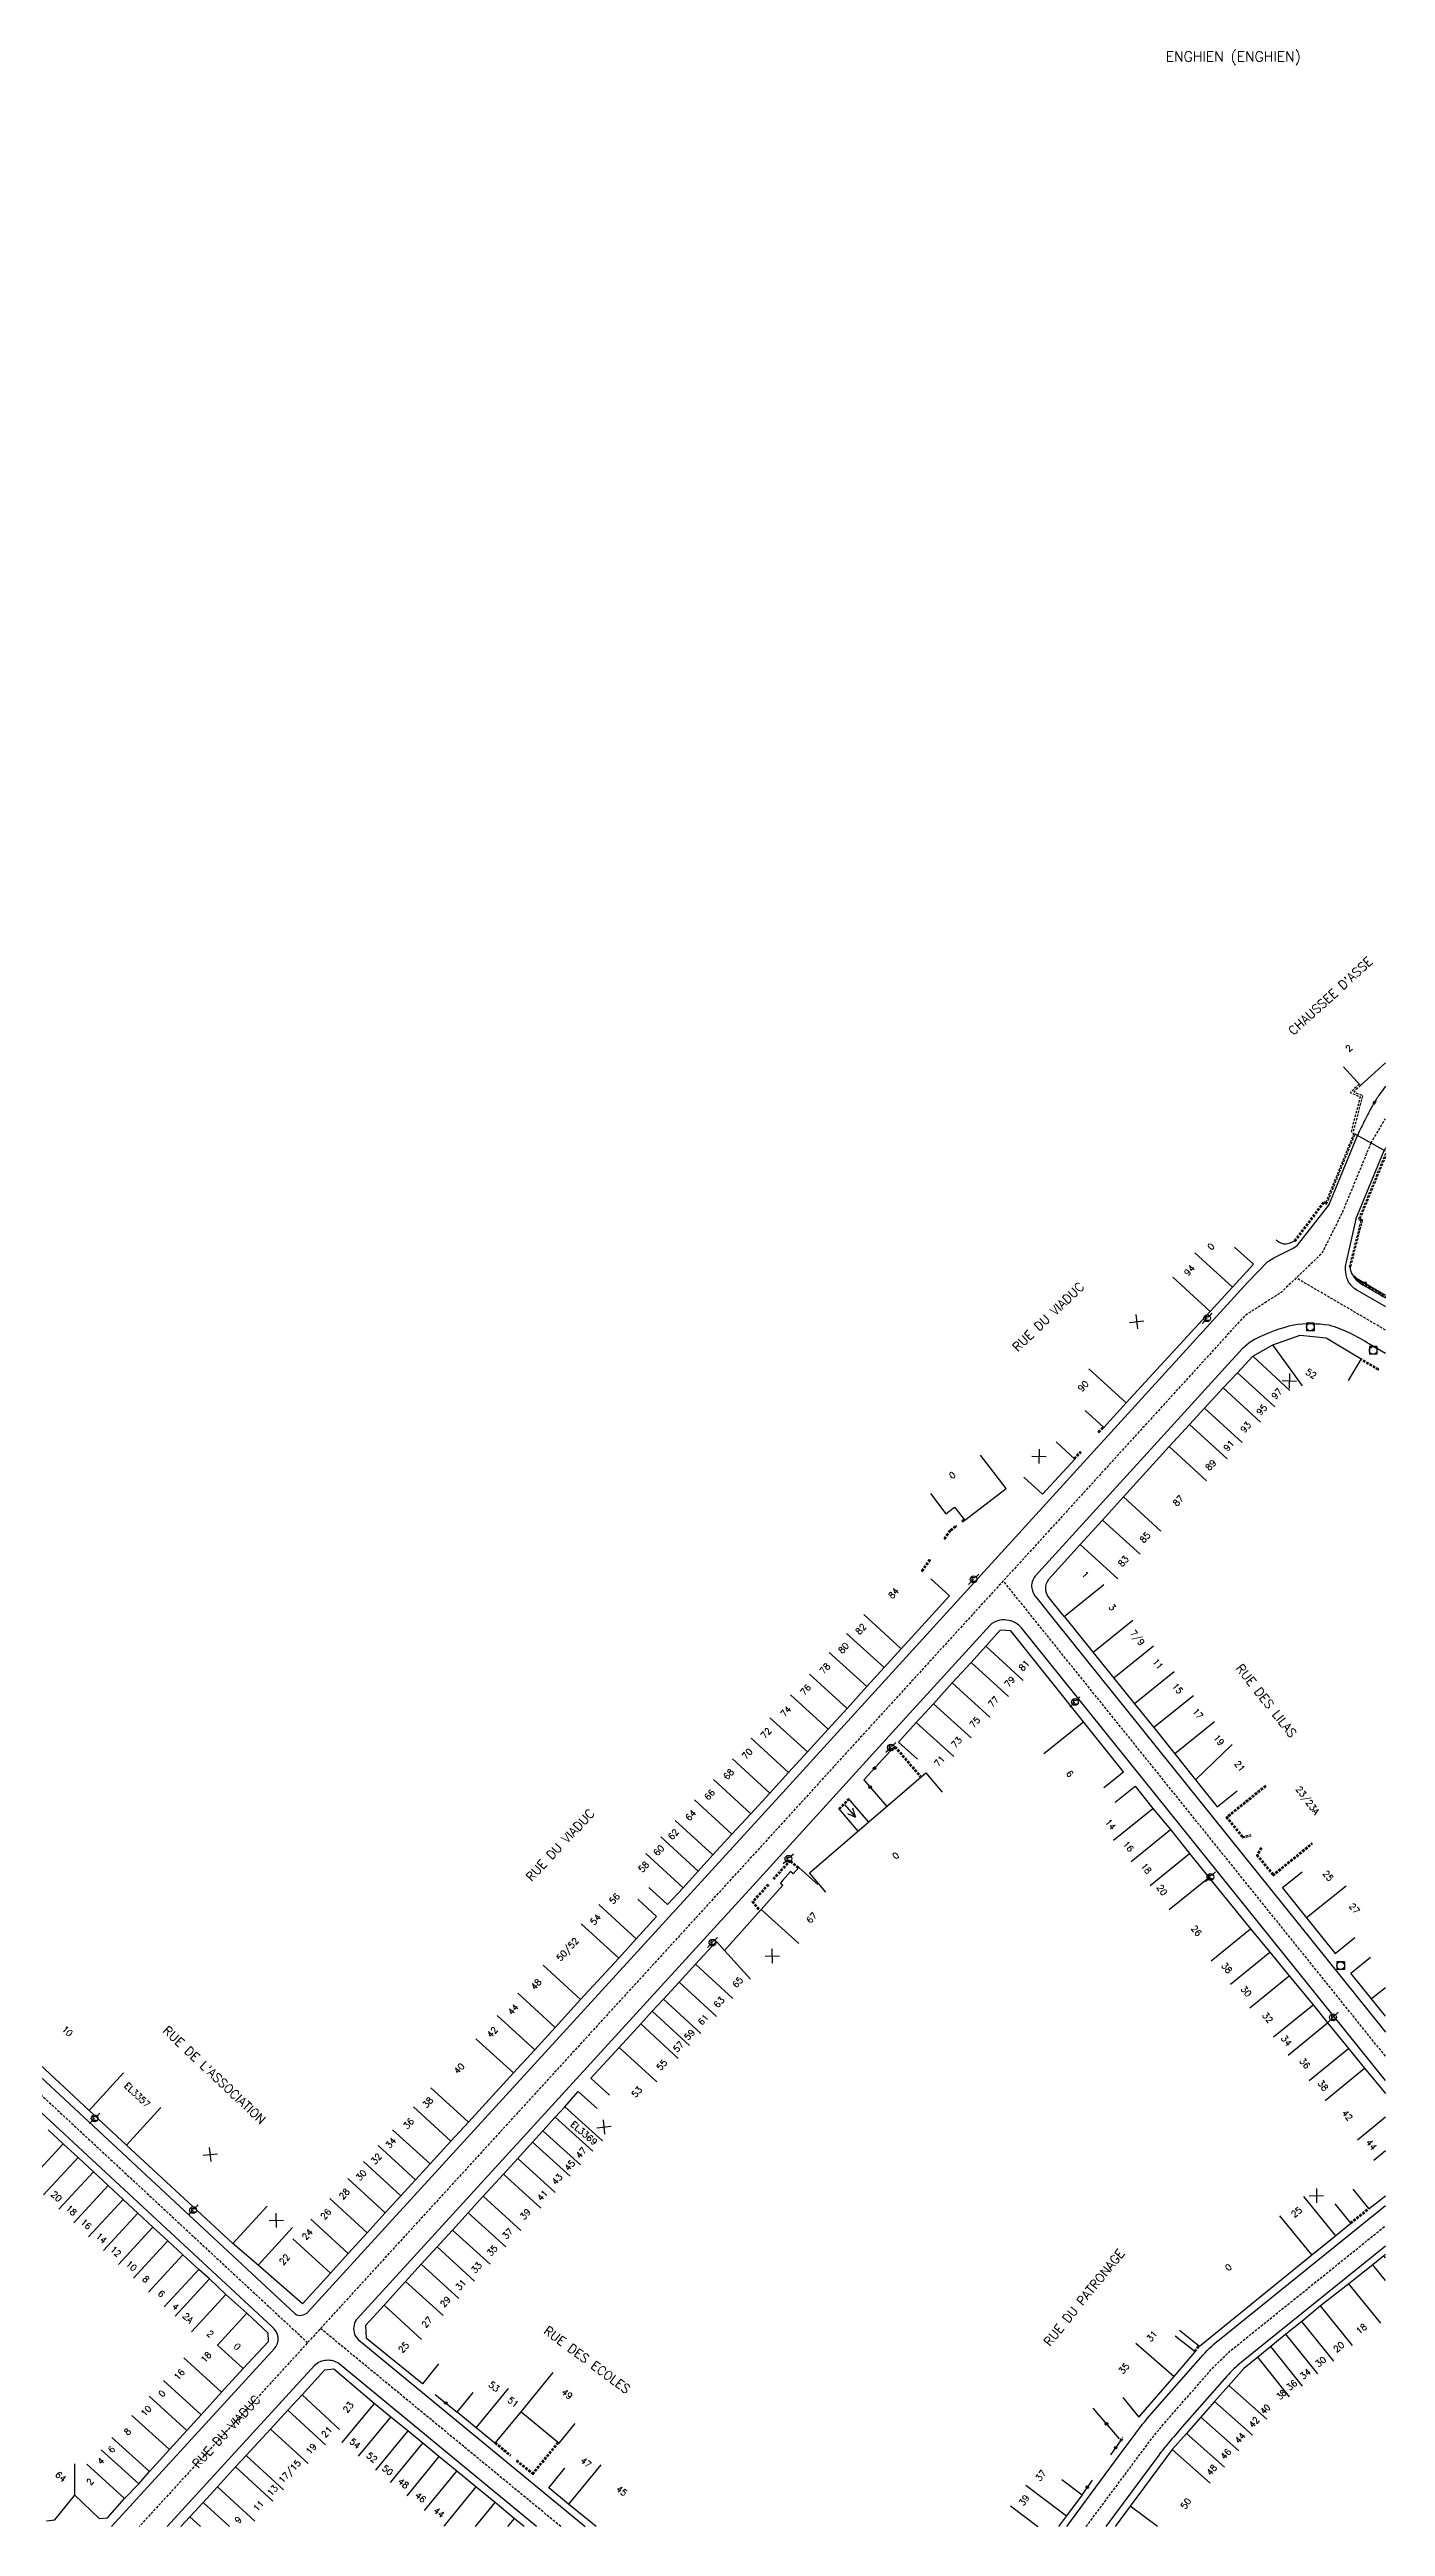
# Model space of a CAD drawing. Header units: millimetres. Extents: x 126456 to 127000, y 154000 to 154488.
# Drawn here: x 126737 to 127000, y 154000 to 154487.7 of the extents above; entities that cross this region are included whole.
import ezdxf
from ezdxf.enums import TextEntityAlignment as Align

# ---------------------------------------------------------------- set-up
doc = ezdxf.new("R2010")
doc.units = ezdxf.units.MM
doc.linetypes.add('DASHED', pattern=[0.75, 0.5, -0.25])
doc.layers.get('0').update_dxf_attribs({"linetype": 'CONTINUOUS'})
for name, color, linetype in [('W0001', 6, 'DASHED'), ('W0008', 7, 'CONTINUOUS'), ('W0100', 7, 'CONTINUOUS'), ('W0112', 1, 'DASHED'), ('W0120', 7, 'CONTINUOUS'), ('W0211', 2, 'CONTINUOUS'), ('W0322', 7, 'CONTINUOUS'), ('W0400', 7, 'CONTINUOUS'), ('W0420', 7, 'CONTINUOUS'), ('W0471', 7, 'CONTINUOUS'), ('W0980', 7, 'CONTINUOUS'), ('W0984', 7, 'CONTINUOUS'), ('W0989', 7, 'CONTINUOUS'), ('W0991', 7, 'CONTINUOUS'), ('W1102', 7, 'CONTINUOUS')]:
    doc.layers.add(name, color=color, linetype=linetype)
doc.styles.get("Standard").update_dxf_attribs({"font": 'romans.shx', "width": 0.85})

# ---------------------------------------------------------------- blocks, each defined once
blk = doc.blocks.new('T400')
for p, q in [((-0.15, 0.3), (0.15, 0.3)), ((-0.15, -0.25), (-0.15, 0.3)), ((-0.15, 0.15), (0.15, 0.15)), ((-0.15, 0), (0.15, 0)), ((0.15, 0.3), (0.15, -0.25)), ((-0.15, -0.15), (0.15, -0.15)), ((-0.15, -0.25), (-0.15, -0.3)), ((-0.15, -0.3), (0.15, -0.3)), ((0.15, -0.3), (0.15, -0.25))]:
    blk.add_line(p, q)
blk = doc.blocks.new('t991o')
at = {"color": 0, "linetype": 'Continuous'}
for p, q in [((-1, 1), (1, -1)), ((-1, -1), (1, 1))]:
    blk.add_line(p, q, dxfattribs=at)
blk = doc.blocks.new('t322o')
at = {"color": 0, "linetype": 'Continuous'}
for radius in [0.25, 0.15]:
    blk.add_circle((0, 0), radius, dxfattribs=at)
blk = doc.blocks.new('T471')
for p, q in [((-0.333334, 0.333334), (-0.333334, -0.333334)), ((-0.333334, 0.333334), (0.333334, 0.333334)), ((-0.333334, 0), (0, 0)), ((0.500001, 0.500001), (1.000002, 1.000002)), ((-0.500001, -0.500001), (-1.000002, -1.000002)), ((-0.333334, -0.333334), (0.333334, -0.333334))]:
    blk.add_line(p, q)
blk.add_ellipse((0, 0), major_axis=(0.471405, 0.471405), ratio=1, start_param=5.4977871438, end_param=11.780972451)
blk = doc.blocks.new('T420')
for p, q in [((0.75, 0.75), (-0.75, 0.75)), ((-0.75, 0.75), (-0.75, -0.75)), ((0.75, 0.75), (0.75, -0.75)), ((0.75, -0.75), (-0.75, -0.75))]:
    blk.add_line(p, q)
blk.add_ellipse((0, 0), major_axis=(-0.53, 0.53), ratio=1, start_param=3.926991, end_param=10.210176)

msp = doc.modelspace()

# ---------------------------------------------------------------- linework, layer by layer
at = {"layer": 'W0001', "flags": 128}
for points in [[(126997.12, 154272.36), (127000, 154277.15)], [(126997.12, 154272.36), (126991.52, 154258.73), (126987.47, 154250.63), (126982.44, 154245.8), (126979.53, 154243.01), (126972.32, 154238.38), (126932.48, 154194.63), (126924.76, 154186.17), (126901.09, 154160.23), (126878.41, 154135.33), (126792.71, 154041.57), (126790.35, 154038.98), (126787.81, 154036.19), (126785.24, 154033.36), (126754.67, 154000)], [(127000, 154235.55), (126995.67, 154238.08), (126982.44, 154245.8), (126982.44, 154245.8)], [(127000, 154092.58), (126931.8, 154177.4), (126924.76, 154186.17), (126924.76, 154186.17)], [(126690.45, 154025.8), (126693.69, 154031.87), (126723.37, 154087.46), (126725.19, 154089.68), (126726.98, 154091.07), (126729.75, 154090.16), (126783.1, 154040.57), (126787.81, 154036.19), (126787.81, 154036.19)], [(126941.11, 154000), (126948.73, 154010.25), (126954.25, 154017.64), (126956.56, 154020.43), (126966.19, 154031.42), (126969.44, 154034.56), (127000, 154059.2)], [(126837.63, 154000), (126829.98, 154006.3), (126795.88, 154034.42), (126790.35, 154038.98), (126790.35, 154038.98)]]:
    msp.add_lwpolyline(points, dxfattribs=at)
at = {"layer": 'W0008', "flags": 128}
for points in [[(127000, 154283.54, 0.009073), (126998.8, 154281.9, 0.026404), (126997.59, 154279.98, 0.009042), (126996.33, 154277.64, 0.00718), (126994.85, 154274.65), (126994.47, 154273.85)], [(126723.9, 154091.45, -0.0741), (126725.73, 154093.5, -0.1396), (126727.49, 154094.24, -0.2001), (126730.51, 154092.92), (126785.35, 154041.87, 0.2248), (126786.61, 154041.58, 0.1626), (126787.82, 154042.18), (126805.22, 154061.19), (126880.01, 154143.01), (126933.89, 154202.15), (126972.82, 154244.92), (126976.83, 154249.02, -0.034), (126977.87, 154249.68), (126981.31, 154251.42, 0.1061), (126982.66, 154252.27), (126988.86, 154260.11), (126988.86, 154260.11)], [(126994.18, 154257.35), (126992.28, 154248.99, 0.1946), (126992.75, 154244.93, 0.114), (126994.46, 154243.42), (127000, 154240.19)], [(126981.96, 154236.53, 0.06), (126974.37, 154233.77, 0.0807), (126971.82, 154231.84), (126931.07, 154187.12, 0.2176), (126930.35, 154184.71, 0.1291), (126931.34, 154182.79), (126935.25, 154177.91), (127000, 154097.29, 0.2346)], [(127000, 154230.92), (126996.87, 154232.74, 0.0785), (126988.89, 154236.48, 0.0727), (126981.96, 154236.53), (126981.96, 154236.53)], [(127000, 154087.79), (126949.85, 154150.13), (126928.36, 154176.89, 0.1955), (126925.41, 154178.45, 0.2338), (126922.18, 154177.46), (126904.95, 154158.56), (126876.82, 154127.66), (126797.6, 154040.96, 0.2359), (126796.95, 154038.21, 0.1659), (126797.75, 154036.82), (126842.46, 154000, 0.1793)], [(126749.17, 154000), (126781.31, 154035.04, 0.2049), (126782, 154037.17, 0.082), (126781.77, 154038.04, 0.0996), (126780.85, 154039.28), (126729, 154087.4, 0.2521), (126726.48, 154087.91, 0.1573), (126724.42, 154086.03), (126724.42, 154086.03)], [(126937.27, 154000), (126942.08, 154006.46), (126947.59, 154013.95, -0.0011), (126950.73, 154018.2, -0.0199), (126953.11, 154021.24), (126963.64, 154033.27, -0.0434), (126967.23, 154036.76), (127000, 154063.2, 0.2143)], [(127000, 154055.2), (126971.66, 154032.36, 0.0426), (126968.75, 154029.56), (126960, 154019.63, 0.0076), (126957.31, 154016.49, 0.0133), (126955.38, 154014.05), (126944.96, 154000)], [(126832.84, 154000), (126794.01, 154032.02, 0.1854), (126791.52, 154032.69, 0.1865), (126789.16, 154031.69), (126760.17, 154000, 0.1504)]]:
    msp.add_lwpolyline(points, format="xyb", dxfattribs=at)
at = {"layer": 'W0008'}
for points in [[(126988.86, 154260.11), (126994.47, 154273.85)], [(126994.18, 154257.35), (126999.72, 154270.87)]]:
    msp.add_lwpolyline(points, dxfattribs=at)
msp.add_lwpolyline([(127000, 154271.42, 0.015473), (126999.72, 154270.91)], format="xyb", dxfattribs=at)
at = {"layer": 'W0100'}
for p, q in [((126893.49, 154142.14), (126895.7, 154139.63)), ((126894.09, 154140.35), (126895.7, 154139.63)), ((126895.7, 154139.63), (126895.14, 154141.43))]:
    msp.add_line(p, q, dxfattribs=at)
msp.add_lwpolyline([(127000, 154288.13), (126995.11, 154283.68), (126991.75, 154287.37)], dxfattribs=at)
at = {"layer": 'W0100', "flags": 128}
for points in [[(126940.87, 154219.74), (126944.56, 154216.36), (126948.98, 154221.19), (126965.51, 154239.19), (126969.87, 154243.99), (126974, 154248.5), (126970.31, 154251.87), (126970.31, 154251.87)], [(126935.15, 154213.51), (126938.84, 154210.13), (126932.5, 154203.21), (126928.81, 154206.59), (126928.81, 154206.59)], [(126910.41, 154203.34), (126913.45, 154199.38), (126915.16, 154200.69), (126917.16, 154198.09), (126925.32, 154204.36), (126920.28, 154210.93), (126920.28, 154210.93)], [(126910.51, 154186.6), (126914.2, 154183.23), (126904.68, 154172.79), (126901.31, 154169.1), (126897.88, 154165.35), (126894, 154161.06), (126890.29, 154156.98), (126886.19, 154152.48), (126882.48, 154148.42), (126878.81, 154144.38), (126875.06, 154140.32), (126871.35, 154136.29), (126867.56, 154132.2), (126864.71, 154129.01), (126861.74, 154125.75), (126858.65, 154122.42), (126854.97, 154125.8), (126854.97, 154125.8)], [(126936.82, 154179.12), (126942.47, 154172.09), (126946.53, 154167.04), (126950.59, 154161.97), (126954.38, 154157.28), (126958.52, 154152.13), (126962.58, 154146.97), (126966.89, 154141.68), (126970.78, 154144.81), (126970.78, 154144.81)], [(126944.54, 154145.47), (126948.44, 154148.59), (126940.57, 154158.42), (126926.22, 154176.34), (126924.18, 154176.45), (126921.3, 154173.28), (126918.42, 154170.12), (126914.7, 154166.07), (126911.01, 154161.98), (126907.62, 154158.29), (126904.14, 154154.39), (126907.86, 154151.06), (126907.86, 154151.06)], [(126889.85, 154124.91), (126886.6, 154128.7), (126909.49, 154148.36), (126912.74, 154144.56), (126912.74, 154144.56)], [(126946.81, 154142.59), (126950.7, 154145.74), (126954.23, 154141.38), (126957.68, 154137.2), (126961.44, 154132.48), (126965.21, 154127.79), (126973.4, 154117.69), (126977.23, 154113.06), (126981.04, 154108.43), (126985.74, 154102.7), (126988.57, 154099.13), (126992.74, 154094.12), (126995.9, 154090.21), (127000, 154085.22)], [(126892.34, 154141.32), (126896.14, 154136.89), (126896.14, 154136.89)], [(126898.25, 154138.71), (126894.29, 154143.32), (126894.29, 154143.32)], [(126888.23, 154126.42), (126884.51, 154129.75), (126883.38, 154128.49), (126882.88, 154128.94), (126881.37, 154127.22), (126880.89, 154126.66), (126881.36, 154126.24), (126877.08, 154121.47), (126869.87, 154113.42), (126868.3, 154115.16), (126864.16, 154110.69), (126860.94, 154107.17), (126857.88, 154103.82), (126855.66, 154101.43), (126853.38, 154098.93), (126849.17, 154094.33), (126843.58, 154088.29), (126847.26, 154084.9), (126847.26, 154084.9)], [(126983.63, 154128.85), (126979.73, 154125.72), (126984.44, 154119.84), (126990.08, 154112.8), (126993.98, 154115.93), (126993.98, 154115.93)], [(126852.83, 154123.47), (126856.52, 154120.09), (126852.49, 154115.67), (126849.06, 154111.91), (126841.56, 154103.73), (126836.57, 154098.26), (126832.51, 154093.83), (126828.31, 154089.28), (126819.46, 154079.61), (126816.01, 154075.85), (126811.91, 154071.37), (126809.06, 154068.24), (126806.17, 154065.08), (126803.09, 154061.73), (126799.53, 154057.81), (126795.81, 154053.73), (126792.29, 154049.85), (126786.78, 154043.82), (126778.05, 154051.47), (126773.08, 154055.69), (126752.15, 154075.1), (126744.82, 154081.91), (126728.28, 154097.3)], [(127000, 154100.44), (126997.26, 154103.85), (126993.16, 154108.95), (126997.06, 154112.09), (126997.06, 154112.09)], [(126813.6, 154032), (126810.45, 154028.1), (126799.4, 154037.03), (126799.27, 154039.66), (126802.86, 154043.55), (126807.09, 154048.25), (126810.16, 154051.64), (126813.29, 154055.03), (126816.32, 154058.35), (126819.44, 154061.77), (126822.39, 154065.01), (126826.35, 154069.37), (126829.17, 154072.45), (126832.1, 154075.67), (126834.14, 154077.92), (126836.57, 154080.6), (126838.46, 154082.63), (126841.08, 154085.63), (126844.78, 154082.26), (126844.78, 154082.26)], [(126736.38, 154001.1), (126738.07, 154001.33), (126741.95, 154006.17), (126746.78, 154001.59), (126748.43, 154001.72), (126751.78, 154005.52), (126754.55, 154008.37), (126756.65, 154010.79), (126760.6, 154015.12), (126764.04, 154018.91), (126766.84, 154022), (126770.88, 154026.46), (126775.11, 154031.11), (126780.13, 154036.43), (126780.04, 154038.07), (126775.85, 154041.97), (126771.71, 154045.7), (126768.48, 154048.75), (126766.37, 154050.61), (126763.25, 154053.51), (126760.3, 154056.26), (126757.34, 154058.94), (126754.39, 154061.71), (126751.48, 154064.39), (126748.56, 154067.11), (126745.65, 154069.83), (126742.63, 154072.62), (126739.71, 154075.35), (126736.73, 154078.12)], [(127000, 154065.05), (126996.82, 154062.53), (126993.66, 154066.4), (126993.66, 154066.4)], [(126990.03, 154063.52), (126993.19, 154059.65), (126990.22, 154057.22), (126985.48, 154053.38), (126963.4, 154035.46), (126959.48, 154038.56), (126959.48, 154038.56)], [(127000, 154053.58), (126999.66, 154053.31), (126997.51, 154051.54), (126992.82, 154047.79), (126987.23, 154043.41), (126983.54, 154040.34), (126980.39, 154037.83), (126977.42, 154035.43), (126974.87, 154033.33), (126972.12, 154031.1), (126969.15, 154027.74), (126966.35, 154024.57), (126963.65, 154021.52), (126960.81, 154018.33), (126958.03, 154015.18), (126949.74, 154003.98), (126946.81, 154000)], [(126948.32, 154025.42), (126951.47, 154021.54), (126958.42, 154029.53), (126962.55, 154034.39), (126958.63, 154037.49), (126958.63, 154037.49)], [(126830.44, 154000), (126828.5, 154001.6), (126824.71, 154004.7), (126820.94, 154007.78), (126817.19, 154010.86), (126813.66, 154013.75), (126810.46, 154016.37), (126807.53, 154018.81), (126804.18, 154021.54), (126800.92, 154024.24), (126792.97, 154030.97), (126791.11, 154030.8), (126786.73, 154025.89), (126783.94, 154022.88), (126780.53, 154019.15), (126775.73, 154014), (126773.62, 154011.72), (126770.09, 154007.83), (126767.26, 154004.73), (126764.65, 154001.92), (126762.86, 154000)], [(126840.44, 154020.28), (126837.26, 154016.42), (126829.76, 154022.58), (126824.68, 154016.4), (126821.02, 154019.41), (126817.25, 154022.5), (126820.42, 154026.36), (126820.42, 154026.36)], [(126844.59, 154000), (126839.19, 154004.42), (126835.3, 154007.59), (126838.46, 154011.47), (126838.46, 154011.47)], [(126936.26, 154009.22), (126940.26, 154006.22), (126937.19, 154002.12), (126935.61, 154000)]]:
    msp.add_lwpolyline(points, dxfattribs=at)
msp.add_lwpolyline([(126936.76, 154179.15), (126933.78, 154182.86, -0.3576), (126933.74, 154186.49), (126939.93, 154193.35), (126944.31, 154198.15), (126948.41, 154202.7), (126957.4, 154212.63), (126961.43, 154216.93), (126964.39, 154220.16), (126968.06, 154224.16), (126970.85, 154227.15), (126973.86, 154230.4), (126977.81, 154232.67), (126983.23, 154234.51), (126988.35, 154234.03), (126995.24, 154229.87), (126992.65, 154225.59), (126992.65, 154225.59)], format="xyb", dxfattribs=at)
at = {"layer": 'W0112'}
for p, q in [((127000, 154270.34), (126994.68, 154257.33)), ((127000, 154269.68), (126995, 154257.45)), ((126982.08, 154253.15), (126987.89, 154260.89)), ((126982.28, 154253), (126987.96, 154260.57)), ((126987.89, 154260.89), (126988.29, 154260.69)), ((126987.96, 154260.57), (126988.42, 154260.35)), ((126995.15, 154257.11), (126992.87, 154248.02)), ((126995.45, 154257.24), (126993.11, 154247.96)), ((126994.68, 154257.33), (126995.15, 154257.11)), ((126995, 154257.45), (126995.45, 154257.24)), ((126993.69, 154246.04), (126993.97, 154245.74)), ((126993.87, 154246.21), (126994.15, 154245.91)), ((126994.15, 154245.91), (126994.43, 154245.61)), ((126993.97, 154245.74), (126994.25, 154245.44)), ((126994.25, 154245.44), (126994.54, 154245.16)), ((126994.43, 154245.61), (126994.71, 154245.34)), ((126994.54, 154245.16), (126994.86, 154244.9)), ((126994.71, 154245.34), (126995.01, 154245.1)), ((126994.86, 154244.9), (126995.19, 154244.67)), ((126995.01, 154245.1), (126995.32, 154244.89)), ((126995.19, 154244.67), (127000, 154241.87)), ((126995.32, 154244.89), (127000, 154242.16)), ((126998.57, 154227.68), (126995.11, 154229.65)), ((126998.69, 154227.89), (126995.23, 154229.87)), ((126943.44, 154215.53), (126944.37, 154216.53)), ((126943.63, 154215.36), (126944.56, 154216.36)), ((126938.65, 154210.3), (126939.88, 154211.64)), ((126938.84, 154210.13), (126940.07, 154211.47)), ((126914.32, 154196.23), (126915.42, 154197.09)), ((126916.61, 154198.03), (126917.01, 154198.29)), ((126916.74, 154197.82), (126917.16, 154198.09)), ((126913.11, 154194.52), (126914.32, 154196.23)), ((126913.31, 154194.38), (126914.49, 154196.06)), ((126914.49, 154196.06), (126915.58, 154196.89)), ((126908.68, 154188.17), (126910.2, 154190.36)), ((126908.89, 154188.03), (126910.41, 154190.22)), ((126903.33, 154153.42), (126908.45, 154147.46)), ((126903.52, 154153.58), (126908.64, 154147.63)), ((126976.37, 154145.89), (126968.59, 154139.61)), ((126976.53, 154145.69), (126968.75, 154139.41)), ((126894.29, 154143.32), (126892.34, 154141.32)), ((126894.47, 154143.14), (126892.52, 154141.15)), ((126968.59, 154139.61), (126971.8, 154135.57)), ((126968.79, 154139.76), (126971.99, 154135.73)), ((126971.74, 154135.81), (126973.51, 154136.21)), ((126971.8, 154135.57), (126973.56, 154135.96)), ((126975.41, 154133.68), (126974.58, 154132.12)), ((126977.72, 154128.29), (126985.5, 154134.57)), ((126977.88, 154128.1), (126985.66, 154134.38)), ((126882.72, 154131.2), (126879.37, 154127.52)), ((126882.91, 154131.03), (126879.56, 154127.36)), ((126884.35, 154129.56), (126882.56, 154131.01)), ((126884.51, 154129.75), (126882.72, 154131.2)), ((126974.58, 154132.12), (126977.88, 154128.1)), ((126974.77, 154132.28), (126978.07, 154128.25)), ((126975.63, 154133.56), (126974.8, 154132)), ((126878.42, 154126.47), (126875.25, 154122.96)), ((126878.61, 154126.3), (126875.44, 154122.79)), ((126875.25, 154122.96), (126876.78, 154121.11)), ((126875.44, 154123.12), (126876.98, 154121.26)), ((126993.04, 154059.84), (126996.66, 154062.73)), ((126993.19, 154059.65), (126996.82, 154062.53)), ((126962.36, 154034.54), (126963.19, 154035.61)), ((126962.55, 154034.39), (126963.39, 154035.45)), ((126947.8, 154016.94), (126948.2, 154017.61)), ((126948.02, 154016.81), (126948.42, 154017.48)), ((126824.68, 154016.4), (126827.66, 154013.89)), ((126824.84, 154016.59), (126827.82, 154014.08)), ((126828.85, 154012.89), (126832.19, 154010.24)), ((126829.01, 154013.09), (126832.35, 154010.44)), ((126832, 154010.4), (126837.07, 154016.58)), ((126832.19, 154010.24), (126837.26, 154016.42))]:
    msp.add_line(p, q, dxfattribs=at)
at = {"layer": 'W0112', "flags": 128}
for points in [[(126994.84, 154283.97), (126993.05, 154282.3), (126995.02, 154281.48), (126993.19, 154274.39)], [(126995.11, 154283.68), (126993.78, 154282.43), (126995.49, 154281.71), (126993.58, 154274.29)]]:
    msp.add_lwpolyline(points, dxfattribs=at)
at = {"layer": 'W0112'}
for points in [[(126988.29, 154260.69), (126993.79, 154274.18)], [(126988.42, 154260.35), (126994.02, 154274.09)], [(126982.08, 154253.15), (126982.28, 154253)], [(126992.87, 154248.02), (126993.11, 154247.96)], [(126993.69, 154246.04), (126993.87, 154246.21)], [(126995.11, 154229.65), (126995.23, 154229.87)], [(126998.57, 154227.68), (126998.69, 154227.89)], [(126943.44, 154215.53), (126943.63, 154215.36)], [(126944.37, 154216.53), (126944.56, 154216.36)], [(126938.65, 154210.3), (126938.84, 154210.13)], [(126939.88, 154211.64), (126940.07, 154211.47)], [(126915.42, 154197.09), (126915.58, 154196.89)], [(126916.61, 154198.03), (126916.74, 154197.82)], [(126913.11, 154194.52), (126913.31, 154194.38)], [(126908.68, 154188.17), (126908.89, 154188.03)], [(126910.2, 154190.36), (126910.41, 154190.22)]]:
    msp.add_lwpolyline(points, dxfattribs=at)
at = {"layer": 'W0120', "flags": 128}
for points in [[(126993.58, 154274.29), (126994.02, 154274.09)], [(127000, 154270.76), (126994.02, 154274.09)]]:
    msp.add_lwpolyline(points, dxfattribs=at)
at = {"layer": 'W0211', "flags": 128}
for points in [[(126978.46, 154253.32, 0.1109), (126979.9, 154252.52, 0.1508), (126982.07, 154253.09), (126982.07, 154253.09)], [(126993.04, 154247.94, 0.1635), (126993.54, 154246.4), (126995.19, 154244.67), (127000, 154241.87)]]:
    msp.add_lwpolyline(points, format="xyb", dxfattribs=at)
at = {"layer": 'W0322', "flags": 128}
for points in [[(126994.32, 154245.75), (127000, 154242.44)], [(126903.27, 154153.48), (126897.31, 154147.02), (126901.81, 154141.77), (126901.81, 154141.77)], [(126812.91, 154026), (126817.25, 154022.5), (126817.25, 154022.5)], [(126947.62, 154017.23), (126942.43, 154023.32), (126942.43, 154023.32)], [(126947.87, 154016.86), (126945.84, 154014.12), (126945.84, 154014.12)], [(126942.25, 154009.11), (126940.3, 154006.29), (126940.3, 154006.29)]]:
    msp.add_lwpolyline(points, dxfattribs=at)
at = {"layer": 'W1102', "flags": 128}
for points in [[(126962.49, 154250.74), (126969.87, 154243.99), (126969.87, 154243.99)], [(126958.13, 154245.94), (126965.51, 154239.19), (126965.51, 154239.19)], [(126983.7, 154224.59), (126977.81, 154232.67), (126977.81, 154232.67)], [(126941.6, 154227.94), (126948.98, 154221.19), (126948.98, 154221.19)], [(126978.23, 154220.4), (126970.85, 154227.15), (126970.85, 154227.15)], [(126973.86, 154230.4), (126981.2, 154223.62), (126981.2, 154223.62)], [(126975.43, 154217.42), (126968.06, 154224.16), (126968.06, 154224.16)], [(126968.81, 154210.18), (126961.43, 154216.93), (126961.43, 154216.93)], [(126971.77, 154213.41), (126964.39, 154220.16), (126964.39, 154220.16)], [(126964.78, 154205.88), (126957.4, 154212.63), (126957.4, 154212.63)], [(126955.79, 154195.95), (126948.41, 154202.7), (126948.41, 154202.7)], [(126951.68, 154191.4), (126944.31, 154198.15), (126944.31, 154198.15)], [(126947.31, 154186.6), (126939.93, 154193.35), (126939.93, 154193.35)], [(126936.76, 154179.15), (126944.54, 154185.44), (126944.54, 154185.44)], [(126897.29, 154179.52), (126904.68, 154172.79), (126904.68, 154172.79)], [(126950.25, 154178.37), (126942.47, 154172.09), (126942.47, 154172.09)], [(126893.92, 154175.83), (126901.31, 154169.1), (126901.31, 154169.1)], [(126928.69, 154166.54), (126921.3, 154173.28), (126921.3, 154173.28)], [(126954.33, 154173.3), (126946.53, 154167.04), (126946.53, 154167.04)], [(126890.49, 154172.08), (126897.88, 154165.35), (126897.88, 154165.35)], [(126925.82, 154163.39), (126918.42, 154170.12), (126918.42, 154170.12)], [(126958.38, 154168.23), (126950.59, 154161.97), (126950.59, 154161.97)], [(126882.9, 154163.71), (126890.29, 154156.98), (126890.29, 154156.98)], [(126886.61, 154167.8), (126894, 154161.06), (126894, 154161.06)], [(126922.1, 154159.34), (126914.7, 154166.07), (126914.7, 154166.07)], [(126962.18, 154163.54), (126954.38, 154157.28), (126954.38, 154157.28)], [(126878.8, 154159.21), (126886.19, 154152.48), (126886.19, 154152.48)], [(126915.02, 154151.56), (126907.62, 154158.29), (126907.62, 154158.29)], [(126918.41, 154155.25), (126911.01, 154161.98), (126911.01, 154161.98)], [(126932.76, 154152.17), (126940.57, 154158.42), (126940.57, 154158.42)], [(126966.32, 154158.39), (126958.52, 154152.13), (126958.52, 154152.13)], [(126875.11, 154155.18), (126882.48, 154148.42), (126882.48, 154148.42)], [(126969.8, 154153.94), (126962.58, 154146.97), (126962.58, 154146.97)], [(126878.81, 154144.38), (126871.44, 154151.13), (126871.44, 154151.13)], [(126867.69, 154147.08), (126875.06, 154140.32), (126875.06, 154140.32)], [(126860.19, 154138.97), (126867.56, 154132.2), (126867.56, 154132.2)], [(126863.98, 154143.05), (126871.35, 154136.29), (126871.35, 154136.29)], [(126946.46, 154135.09), (126954.23, 154141.38), (126954.23, 154141.38)], [(126857.35, 154135.78), (126864.71, 154129.01), (126864.71, 154129.01)], [(126949.91, 154130.91), (126957.68, 154137.2), (126957.68, 154137.2)], [(126854.38, 154132.52), (126861.74, 154125.75), (126861.74, 154125.75)], [(126953.67, 154126.19), (126961.44, 154132.48), (126961.44, 154132.48)], [(126957.44, 154121.5), (126965.21, 154127.79), (126965.21, 154127.79)], [(126992.24, 154126.09), (126984.44, 154119.84), (126984.44, 154119.84)], [(126845.12, 154122.43), (126852.49, 154115.67), (126852.49, 154115.67)], [(126877.08, 154121.47), (126884.53, 154114.79), (126884.53, 154114.79)], [(126841.68, 154118.66), (126849.06, 154111.91), (126849.06, 154111.91)], [(126965.66, 154111.37), (126973.4, 154117.69), (126973.4, 154117.69)], [(126834.18, 154110.49), (126841.56, 154103.73), (126841.56, 154103.73)], [(126871.52, 154103.92), (126864.16, 154110.69), (126864.16, 154110.69)], [(126869.87, 154113.42), (126874.99, 154107.73), (126874.99, 154107.73)], [(126969.49, 154106.74), (126977.23, 154113.06), (126977.23, 154113.06)], [(126829.2, 154105.02), (126836.57, 154098.26), (126836.57, 154098.26)], [(126868.3, 154100.4), (126860.94, 154107.17), (126860.94, 154107.17)], [(126973.29, 154102.11), (126981.04, 154108.43), (126981.04, 154108.43)], [(127000, 154106.06), (126997.26, 154103.85), (126997.26, 154103.85)], [(126825.13, 154100.58), (126832.51, 154093.83), (126832.51, 154093.83)], [(126863.02, 154094.66), (126855.66, 154101.43), (126855.66, 154101.43)], [(126865.24, 154097.05), (126857.88, 154103.82), (126857.88, 154103.82)], [(126977.99, 154096.38), (126985.74, 154102.7), (126985.74, 154102.7)], [(126820.94, 154096.03), (126828.31, 154089.28), (126828.31, 154089.28)], [(126860.75, 154092.16), (126853.38, 154098.93), (126853.38, 154098.93)], [(126980.83, 154092.81), (126988.57, 154099.13), (126988.57, 154099.13)], [(126856.53, 154087.56), (126849.17, 154094.33), (126849.17, 154094.33)], [(126985, 154087.79), (126992.74, 154094.12), (126992.74, 154094.12)], [(126988.15, 154083.89), (126995.9, 154090.21), (126995.9, 154090.21)], [(126751.57, 154089.28), (126744.82, 154081.91), (126744.82, 154081.91)], [(126812.08, 154086.36), (126819.46, 154079.61), (126819.46, 154079.61)], [(126758.9, 154082.48), (126752.15, 154075.1), (126752.15, 154075.1)], [(126808.63, 154082.6), (126816.01, 154075.85), (126816.01, 154075.85)], [(126843.97, 154073.87), (126836.57, 154080.6), (126836.57, 154080.6)], [(126845.85, 154075.91), (126838.46, 154082.63), (126838.46, 154082.63)], [(126994.51, 154076.15), (127000, 154080.63)], [(126732.92, 154068.01), (126739.71, 154075.35), (126739.71, 154075.35)], [(126804.53, 154078.12), (126811.91, 154071.37), (126811.91, 154071.37)], [(126839.49, 154068.94), (126832.1, 154075.67), (126832.1, 154075.67)], [(126841.54, 154071.19), (126834.14, 154077.92), (126834.14, 154077.92)], [(126735.84, 154065.28), (126742.63, 154072.62), (126742.63, 154072.62)], [(126806.17, 154065.08), (126798.79, 154071.83), (126798.79, 154071.83)], [(126801.68, 154074.99), (126809.06, 154068.24), (126809.06, 154068.24)], [(126836.57, 154065.72), (126829.17, 154072.45), (126829.17, 154072.45)], [(126997.72, 154072.13), (127000, 154073.99)], [(126738.86, 154062.49), (126745.65, 154069.83), (126745.65, 154069.83)], [(126741.79, 154059.75), (126748.56, 154067.11), (126748.56, 154067.11)], [(126795.71, 154068.48), (126803.09, 154061.73), (126803.09, 154061.73)], [(126833.75, 154062.64), (126826.35, 154069.37), (126826.35, 154069.37)], [(126744.7, 154057.03), (126751.48, 154064.39), (126751.48, 154064.39)], [(126747.62, 154054.36), (126754.39, 154061.71), (126754.39, 154061.71)], [(126779.83, 154063.06), (126773.08, 154055.69), (126773.08, 154055.69)], [(126792.15, 154064.56), (126799.53, 154057.81), (126799.53, 154057.81)], [(126826.83, 154055.04), (126819.44, 154061.77), (126819.44, 154061.77)], [(126829.79, 154058.28), (126822.39, 154065.01), (126822.39, 154065.01)], [(126979.17, 154061.14), (126985.48, 154053.38), (126985.48, 154053.38)], [(126990.22, 154057.22), (126983.92, 154064.98), (126983.92, 154064.98)], [(126750.56, 154051.58), (126757.34, 154058.94), (126757.34, 154058.94)], [(126753.53, 154048.9), (126760.3, 154056.26), (126760.3, 154056.26)], [(126784.8, 154058.84), (126778.05, 154051.47), (126778.05, 154051.47)], [(126784.91, 154056.6), (126792.29, 154049.85), (126792.29, 154049.85)], [(126795.81, 154053.73), (126788.43, 154060.49), (126788.43, 154060.49)], [(126823.72, 154051.62), (126816.32, 154058.35), (126816.32, 154058.35)], [(126756.47, 154046.16), (126763.25, 154053.51), (126763.25, 154053.51)], [(126817.56, 154044.91), (126810.16, 154051.64), (126810.16, 154051.64)], [(126820.68, 154048.31), (126813.29, 154055.03), (126813.29, 154055.03)], [(127000, 154048.45), (126997.51, 154051.54), (126997.51, 154051.54)], [(127000, 154052.89), (126999.66, 154053.31), (126999.66, 154053.31)], [(126759.6, 154043.25), (126766.37, 154050.61), (126766.37, 154050.61)], [(126761.71, 154041.39), (126768.48, 154048.75), (126768.48, 154048.75)], [(126814.49, 154041.52), (126807.09, 154048.25), (126807.09, 154048.25)], [(126999.09, 154040), (126992.82, 154047.79), (126992.82, 154047.79)], [(126764.94, 154038.34), (126771.71, 154045.7), (126771.71, 154045.7)], [(126770.06, 154035.7), (126775.85, 154041.97), (126775.85, 154041.97)], [(126810.26, 154036.82), (126802.86, 154043.55), (126802.86, 154043.55)], [(126993.5, 154035.63), (126987.23, 154043.41), (126987.23, 154043.41)], [(126986.66, 154030.05), (126980.39, 154037.83), (126980.39, 154037.83)], [(126989.81, 154032.55), (126983.54, 154040.34), (126983.54, 154040.34)], [(126763.47, 154033.18), (126770.88, 154026.46), (126770.88, 154026.46)], [(126770.06, 154035.7), (126775.11, 154031.11), (126775.11, 154031.11)], [(126950.87, 154036.09), (126958.42, 154029.53), (126958.42, 154029.53)], [(126981.14, 154025.54), (126974.87, 154033.33), (126974.87, 154033.33)], [(126983.7, 154027.65), (126977.42, 154035.43), (126977.42, 154035.43)], [(126759.43, 154028.72), (126766.84, 154022), (126766.84, 154022)], [(126821.02, 154019.41), (126827.36, 154027.15), (126827.36, 154027.15)], [(126836.1, 154030.32), (126829.76, 154022.58), (126829.76, 154022.58)], [(126976.64, 154021.12), (126969.15, 154027.74), (126969.15, 154027.74)], [(126753.19, 154021.85), (126760.6, 154015.12), (126760.6, 154015.12)], [(126756.64, 154025.64), (126764.04, 154018.91), (126764.04, 154018.91)], [(126791.3, 154016.1), (126783.94, 154022.88), (126783.94, 154022.88)], [(126794.09, 154019.12), (126786.73, 154025.89), (126786.73, 154025.89)], [(126800.92, 154024.24), (126794.57, 154016.51), (126794.57, 154016.51)], [(126797.84, 154013.82), (126804.18, 154021.54), (126804.18, 154021.54)], [(126971.14, 154014.89), (126963.65, 154021.52), (126963.65, 154021.52)], [(126973.84, 154017.95), (126966.35, 154024.57), (126966.35, 154024.57)], [(126749.25, 154017.51), (126756.65, 154010.79), (126756.65, 154010.79)], [(126787.89, 154012.38), (126780.53, 154019.15), (126780.53, 154019.15)], [(126807.53, 154018.81), (126801.19, 154011.08), (126801.19, 154011.08)], [(126968.3, 154011.7), (126960.81, 154018.33), (126960.81, 154018.33)], [(126741.95, 154006.17), (126741.97, 154012.34), (126741.97, 154012.34)], [(126744.37, 154012.24), (126751.78, 154005.52), (126751.78, 154005.52)], [(126747.15, 154015.1), (126754.55, 154008.37), (126754.55, 154008.37)], [(126783.09, 154007.23), (126775.73, 154014), (126775.73, 154014)], [(126804.11, 154008.65), (126810.46, 154016.37), (126810.46, 154016.37)], [(126813.66, 154013.75), (126807.31, 154006.02), (126807.31, 154006.02)], [(126845.52, 154012.16), (126839.19, 154004.42), (126839.19, 154004.42)], [(126965.52, 154008.55), (126958.03, 154015.18), (126958.03, 154015.18)], [(126777.44, 154001.05), (126770.09, 154007.83), (126770.09, 154007.83)], [(126780.98, 154004.95), (126773.62, 154011.72), (126773.62, 154011.72)], [(126810.85, 154003.13), (126817.19, 154010.86), (126817.19, 154010.86)], [(126820.94, 154007.78), (126814.6, 154000.05), (126814.6, 154000.05)], [(126929.18, 154008.11), (126937.19, 154002.12), (126937.19, 154002.12)], [(126772.4, 154000), (126767.26, 154004.73), (126767.26, 154004.73)], [(126820.84, 154000), (126824.71, 154004.7), (126824.71, 154004.7)], [(126926.16, 154004.05), (126931.57, 154000)], [(126955.11, 154000), (126949.74, 154003.98), (126949.74, 154003.98)], [(126764.65, 154001.92), (126766.73, 154000)], [(126828.5, 154001.6), (126827.18, 154000)]]:
    msp.add_lwpolyline(points, dxfattribs=at)

# ---------------------------------------------------------------- block references
at = {"layer": 'W0322'}
for p, rotation in [((126995.93, 154244.81), 329.8029381885648), ((126902.79, 154152.95), 227.2834333351945), ((126899.4, 154149.28), 227.2834333351945), ((126898.56, 154145.56), 310.6509823809236), ((126815.03, 154024.3), 321.0267457164449), ((126945.09, 154020.2), 130.4409680277837), ((126946.88, 154015.52), 233.4172391982316), ((126941.3, 154007.74), 235.2728476580936)]:
    msp.add_blockref('t322o', p, dxfattribs=dict(at, rotation=rotation))
at = {"layer": 'W0400', "rotation": 327.1032699117413}
msp.add_blockref('T400', (126997.83, 154280.35), dxfattribs=at)
at = {"layer": 'W0420', "rotation": 0.009719999999960925}
for p in [(126985.23, 154236.17), (126997.58, 154231.53), (126991.16, 154110.41)]:
    msp.add_blockref('T420', p, dxfattribs=at)
at = {"layer": 'W0471', "rotation": 0.009719999999960925}
for p in [(126964.9, 154237.86), (126918.92, 154186.47), (126938.86, 154162.32), (126902.64, 154153.36), (126882.46, 154131.45), (126965.54, 154127.89), (126867.5, 154114.96), (126989.68, 154100.24), (126745.87, 154080.35), (126765.26, 154062.29)]:
    msp.add_blockref('T471', p, dxfattribs=at)
at = {"layer": 'W0991'}
for p, rotation in [((126951.03, 154237.19), 320.9618330233329), ((126981.08, 154225.55), 313.3413112230027), ((126931.78, 154210.68), 313.9396106141553), ((126879.32, 154112.31), 46.00398457567103), ((126846.13, 154078.66), 321.2437328229378), ((126768.65, 154073.23), 51.39811742394815), ((126986.42, 154065.12), 315.9019421463173), ((126781.63, 154060.26), 46.67374883304269)]:
    msp.add_blockref('t991o', p, dxfattribs=dict(at, rotation=rotation))

# ---------------------------------------------------------------- texts
at = {"layer": 'W0980'}
msp.add_text('ENGHIEN (ENGHIEN)', height=2, dxfattribs=at).set_placement((126970.05, 154486.13), align=Align.MIDDLE)
at = {"layer": 'W0984'}
for s, rotation, p in [('EL3357', 316.5792, (126754.27, 154084.95)), ('EL3369', 319.5378, (126842.22, 154077.44))]:
    msp.add_text(s, height=1.25, rotation=rotation, dxfattribs=at).set_placement(p, align=Align.MIDDLE)
at = {"layer": 'W0989'}
for s, rotation, p in [("CHAUSSEE D'ASSE", 42.4658, (126989.16, 154301.32)), ('RUE DU VIADUC', 43.7481, (126933.61, 154238.17)), ('RUE DES LILAS', 308.2224, (126976.56, 154162.58)), ('RUE DU VIADUC', 46.7888, (126837.53, 154134.17)), ("RUE DE L'ASSOCIATION", 316.5105, (126769.44, 154088.9)), ('RUE DU PATRONAGE', 51.0789, (126940.67, 154045.08)), ('RUE DES ECOLES', 323.483, (126842.83, 154032.82)), ('RUE DU VIADUC', 47.4905, (126771.79, 154018.68))]:
    msp.add_text(s, height=1.75, rotation=rotation, dxfattribs=at).set_placement(p, align=Align.MIDDLE)
at = {"layer": 'W0991'}
for s, rotation, p in [('2', 42.0978, (126992.79, 154291.03)), ('0', 47.5628, (126965.66, 154251.98)), ('94', 47.7187, (126961.4, 154247.31)), ('52', 328.8858, (126985.38, 154226.95)), ('90', 47.5092, (126940.5, 154224.52)), ('97', 47.2598, (126978.6, 154223.01)), ('93', 47.542, (126972.49, 154216.42)), ('95', 46.8868, (126975.66, 154219.85)), ('91', 47.4625, (126969.17, 154212.8)), ('0', 37.4699, (126914.74, 154206.96)), ('89', 46.9183, (126965.62, 154208.97)), ('87', 47.8545, (126959.21, 154201.96)), ('85', 47.8798, (126952.66, 154194.72)), ('1', 310.1153, (126940.91, 154187.42)), ('83', 47.6575, (126948.4, 154190.03)), ('84', 47.6441, (126903.16, 154183.74)), ('82', 47.551, (126896.72, 154176.68)), ('3', 308.9462, (126946.23, 154180.96)), ('80', 47.5725, (126893.32, 154172.96)), ('7/9', 308.8396, (126951.12, 154174.9)), ('78', 47.8265, (126889.64, 154168.91)), ('81', 46.9849, (126928.86, 154169.5)), ('11', 308.6078, (126955.2, 154169.81)), ('76', 47.8049, (126885.85, 154164.73)), ('77', 47.4744, (126922.83, 154162.35)), ('79', 47.6535, (126926.04, 154166.31)), ('15', 309.0038, (126959.09, 154164.98)), ('74', 47.6196, (126881.96, 154160.45)), ('75', 47.8637, (126919.16, 154158.32)), ('17', 308.7787, (126963.08, 154160.03)), ('72', 47.5483, (126878.06, 154156.19)), ('73', 47.4591, (126915.57, 154154.39)), ('19', 308.2077, (126967.23, 154154.81)), ('68', 47.2238, (126870.69, 154148.12)), ('70', 47.8042, (126874.35, 154152.11)), ('71', 48.1969, (126912.21, 154150.67)), ('6', 308.6888, (126937.87, 154148.2)), ('21', 309.1496, (126971.33, 154149.69)), ('66', 47.3826, (126866.95, 154144.06)), ('23/23A', 306.4044, (126984.61, 154142.91)), ('64', 47.1638, (126863.22, 154140.02)), ('14', 309.0352, (126945.86, 154138.21)), ('60', 47.6959, (126856.94, 154133.1)), ('62', 48.2406, (126859.8, 154136.27)), ('16', 309.5604, (126949.4, 154133.88)), ('58', 47.0931, (126853.97, 154129.87)), ('0', 40.6512, (126903.58, 154132.08)), ('18', 308.4881, (126952.91, 154129.55)), ('25', 308.7011, (126988.71, 154128.1)), ('56', 47.6745, (126848.22, 154123.61)), ('20', 303.6645, (126956.01, 154125.3)), ('54', 47.6752, (126844.49, 154119.51)), ('67', 48.1286, (126887.04, 154119.84)), ('27', 308.707, (126993.89, 154121.64)), ('50/52', 47.4536, (126839.05, 154113.57)), ('26', 309.0418, (126962.78, 154117.29)), ('38', 309.6379, (126968.77, 154109.95)), ('48', 47.6324, (126832.79, 154106.73)), ('65', 47.2287, (126872.47, 154107.15)), ('30', 309.3893, (126972.57, 154105.35)), ('44', 47.4953, (126828.27, 154101.79)), ('61', 47.6756, (126865.7, 154099.77)), ('63', 47.5276, (126868.82, 154103.19)), ('32', 309.37, (126976.82, 154100.17)), ('10', 317.0468, (126740.51, 154097.53)), ('42', 47.3227, (126824.16, 154097.32)), ('57', 47.7265, (126860.81, 154094.46)), ('59', 46.9976, (126862.99, 154096.83)), ('34', 308.4158, (126980.5, 154095.63)), ('40', 47.5335, (126817.62, 154090.18)), ('55', 47.4678, (126857.54, 154090.88)), ('36', 309.7623, (126984.13, 154091.19)), ('53', 47.2498, (126852.62, 154085.54)), ('38', 308.9018, (126987.71, 154086.82)), ('36', 47.5622, (126807.69, 154079.34)), ('38', 47.4354, (126811.47, 154083.48)), ('42', 309.416, (126992.51, 154080.94)), ('34', 47.6857, (126804.2, 154075.52)), ('44', 308.6615, (126997.22, 154075.15)), ('32', 47.531, (126801.34, 154072.4)), ('45', 47.726, (126839.41, 154071.08)), ('47', 47.7858, (126841.65, 154073.55)), ('20', 317.2024, (126738.37, 154064.99)), ('28', 47.7341, (126795.02, 154065.49)), ('30', 47.4186, (126798.37, 154069.15)), ('41', 47.5151, (126834.03, 154065.17)), ('43', 47.7798, (126836.93, 154068.35)), ('18', 316.9182, (126741.3, 154062.26)), ('26', 47.589, (126791.39, 154061.5)), ('39', 47.7935, (126830.67, 154061.48)), ('25', 38.9773, (126982.5, 154061.9)), ('16', 316.9955, (126744.22, 154059.53)), ('14', 317.4835, (126747.19, 154056.78)), ('24', 47.8318, (126787.75, 154057.5)), ('37', 47.6086, (126827.19, 154057.66)), ('12', 316.6939, (126750.04, 154054.14)), ('10', 317.9202, (126753.12, 154051.29)), ('22', 47.6129, (126783.26, 154052.57)), ('33', 47.5491, (126821.08, 154050.96)), ('35', 47.6299, (126824.16, 154054.33)), ('0', 39.0639, (126969.08, 154051.02)), ('8', 316.998, (126755.98, 154048.67)), ('6', 317.0962, (126759.02, 154045.83)), ('31', 47.3265, (126817.97, 154047.58)), ('4', 318.5748, (126761.8, 154043.3)), ('2A', 316.6463, (126764.26, 154041.04)), ('27', 48.025, (126811.3, 154040.22)), ('29', 47.8308, (126814.93, 154044.24)), ('2', 317.9861, (126768.65, 154037.93)), ('25', 46.6271, (126806.71, 154035.25)), ('31', 49.5727, (126954.01, 154037.47)), ('20', 39.7854, (126990.82, 154035.34)), ('18', 38.0569, (126995.26, 154038.91)), ('18', 47.6583, (126767.82, 154033.33)), ('0', 316.2121, (126773.96, 154035.42)), ('35', 49.0101, (126948.53, 154031.11)), ('30', 38.5276, (126987.26, 154032.44)), ('0', 47.791, (126759.14, 154026.17)), ('16', 47.8701, (126762.55, 154029.93)), ('53', 320.7097, (126824.52, 154027.53)), ('49', 320.6146, (126838.9, 154026.07)), ('36', 39.4862, (126981.55, 154027.82)), ('34', 38.9826, (126984.25, 154030.03)), ('10', 47.7338, (126756.03, 154022.74)), ('23', 49.8772, (126795.8, 154023.46)), ('51', 320.5576, (126828.25, 154024.47)), ('8', 47.7201, (126752.34, 154018.67)), ('21', 47.1809, (126791.57, 154018.61)), ('54', 320.4712, (126797.14, 154016.34)), ('44', 48.5489, (126971.37, 154017.42)), ('42', 48.5022, (126974.12, 154020.53)), ('4', 45.7681, (126747.08, 154012.88)), ('6', 48.9796, (126749.19, 154015.16)), ('17/15', 47.0379, (126784.35, 154010.78)), ('19', 47.5449, (126788.5, 154015.27)), ('52', 320.7369, (126800.48, 154013.59)), ('50', 320.2375, (126803.56, 154011.06)), ('47', 320.818, (126842.61, 154012.6)), ('48', 48.5543, (126965.79, 154011.13)), ('46', 48.3482, (126968.58, 154014.27)), ('64', 318.8734, (126739.22, 154009.81)), ('2', 50.0634, (126744.97, 154008.81)), ('13', 47.2224, (126780.92, 154007.09)), ('48', 320.6779, (126806.67, 154008.49)), ('45', 321.7844, (126849.63, 154007.02)), ('37', 53.295, (126932.15, 154010.03)), ('11', 47.7579, (126778.15, 154004.06)), ('46', 320.7268, (126810.04, 154005.73)), ('44', 320.591, (126813.67, 154002.75)), ('39', 53.4191, (126928.85, 154005.16)), ('50', 53.4849, (126960.72, 154004.52)), ('9', 47.5746, (126774.14, 154001.29))]:
    msp.add_text(s, height=1.25, rotation=rotation, dxfattribs=at).set_placement(p, align=Align.MIDDLE)
at = {"layer": 'W0991', "char_height": 1.25, "attachment_point": 7, "rotation": 44.3403}
for s, insert in [('38', (126979.3, 154024.87)), ('40', (126976.13, 154022.01))]:
    msp.add_mtext(s, dxfattribs=dict(at, insert=insert))

doc.saveas('drawing.dxf')
